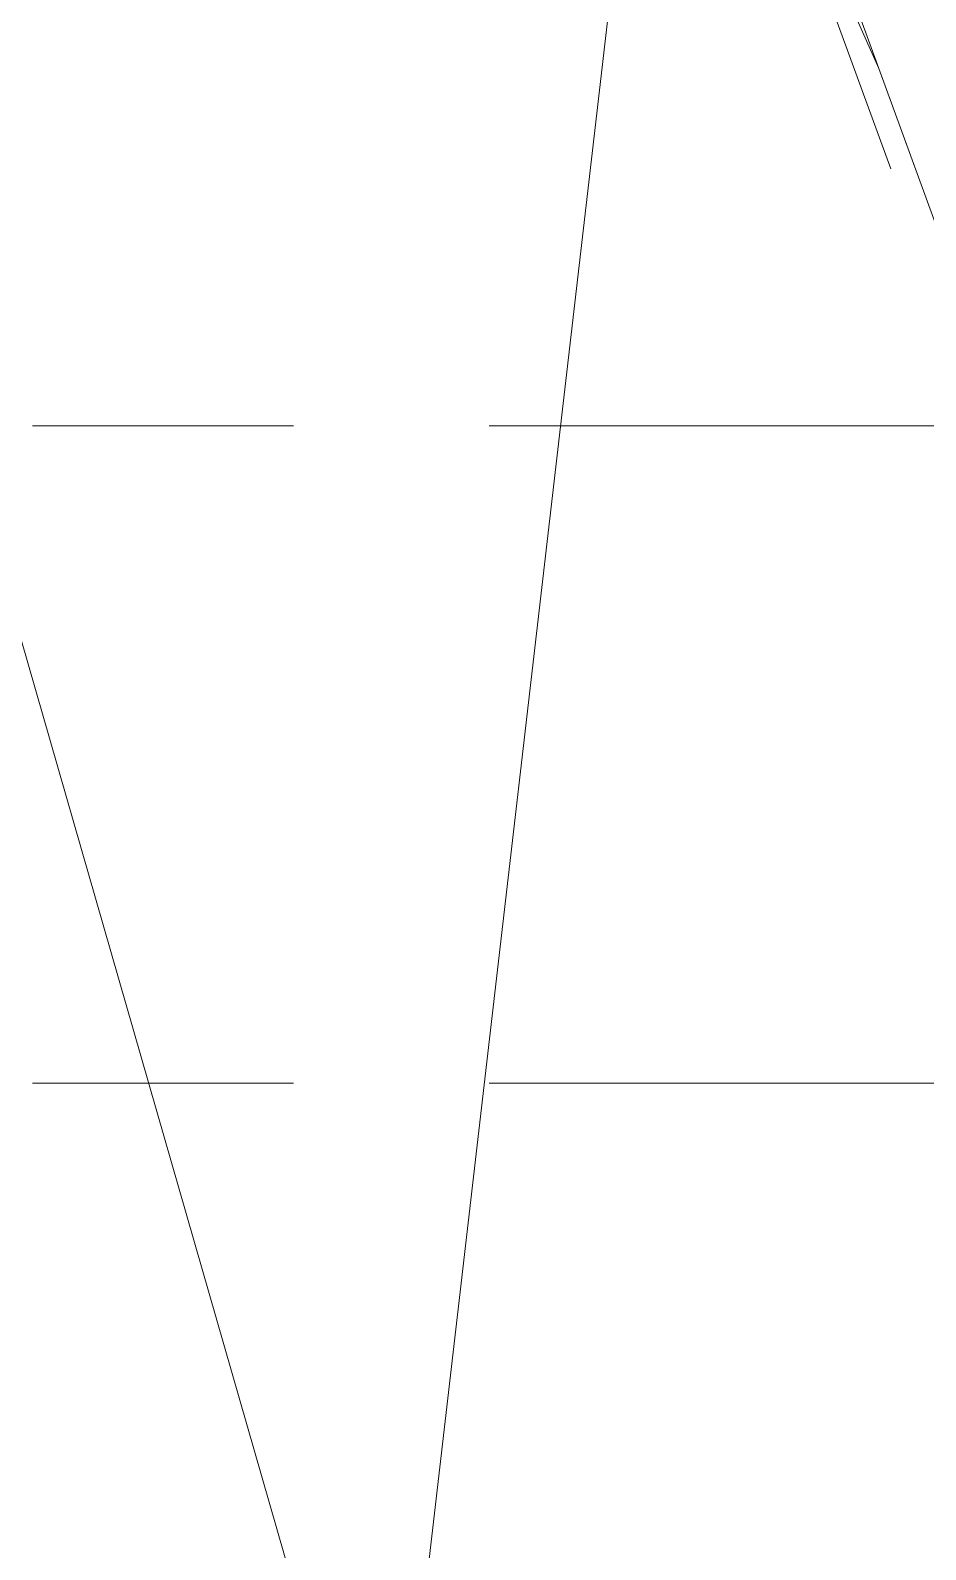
# Model space of a CAD drawing. Header units: millimetres. Extents: x 48966 to 155647, y -43515 to 26217.
# Drawn here: x 129842 to 134198, y 6247 to 13643 of the extents above; entities that cross this region are included whole.
import ezdxf

# ---------------------------------------------------------------- set-up
doc = ezdxf.new("R2010")
doc.units = ezdxf.units.MM
doc.linetypes.add('Осевые', pattern=[6350, 1270, -952.5, 3175, -952.5])
for name, color, linetype, lineweight in [('Внутренние кромки', 7, 'Continuous', 9), ('Оси-2', 7, 'Осевые', 9), ('Перекрытия', 7, 'Continuous', 9), ('Стены', 7, 'Continuous', 9)]:
    doc.layers.add(name, color=color, linetype=linetype, lineweight=lineweight)

msp = doc.modelspace()

# ---------------------------------------------------------------- linework, layer by layer
at = {"layer": 'Внутренние кромки'}
for p, q in [((131594.5, 4576.4), (132901, 15854.5)), ((129721.5, 10942.2), (131551.6, 4572.9))]:
    msp.add_line(p, q, dxfattribs=at)
at = {"layer": 'Оси-2'}
for p, q in [((129251.3, 26095.3), (153940.5, -41737.8)), ((150171.6, 11717.1), (50565.6, 11717.1)), ((150171.6, 8517.1), (50565.6, 8517.1))]:
    msp.add_line(p, q, dxfattribs=at)
at = {"layer": 'Перекрытия'}
for p in [(132909.5, 15838.8), (140203.1, -3665.7)]:
    msp.add_line(p, (133970.6, 13457.8), dxfattribs=at)
at = {"layer": 'Стены'}
msp.add_line((150254.8, -31282.8), (133796.7, 13935.5), dxfattribs=at)

doc.saveas('drawing.dxf')
